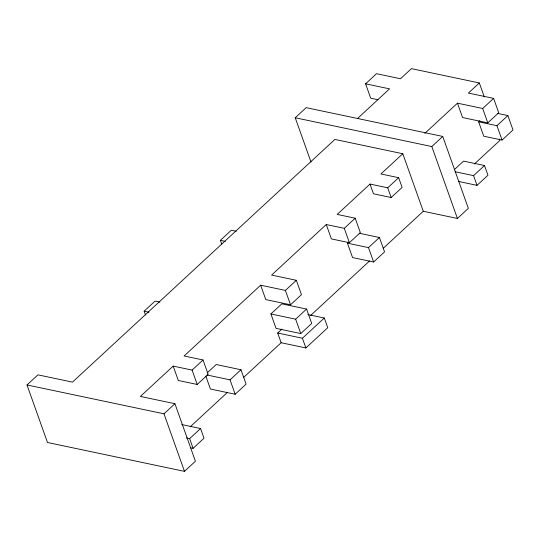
<?xml version="1.0" encoding="UTF-8"?>
<svg xmlns="http://www.w3.org/2000/svg" width="540" height="540" viewBox="0 0 540 540"><rect width="100%" height="100%" fill="white"/><g stroke="black" fill="none" stroke-linecap="round" stroke-linejoin="round"><path stroke-width="0.81" d="M310.986 162.02L295.232 117.767L306.16 107.656L442.739 136.431L468.349 208.352L457.414 218.464L423.286 211.268L383.191 248.346M173.185 366.1L178.301 380.477L197.215 384.467L208.15 374.355L203.026 359.971L192.091 370.082L173.185 366.1L140.38 396.434L174.926 403.711L195.413 461.248L184.478 471.359L47.486 442.49L27 384.959L37.935 374.848L72.475 382.124L334.894 139.428L402.793 153.738L423.286 211.268M377.899 99.711L370.703 98.199L365.58 83.815L376.515 73.703L400.498 78.752L411.433 68.641L479.331 82.951L484.319 96.944M221.738 244.134L220.388 240.354L231.323 230.236L236.216 231.269M145.489 314.982L144.139 311.202L155.075 301.084L159.908 302.103M357.534 118.49L389.563 88.864L365.58 83.815M260.651 285.201L265.775 299.579L290.527 304.796L301.462 294.685L296.339 280.3L285.404 290.412L260.651 285.201L184.113 355.982L203.026 359.971M326.261 224.525L331.378 238.91L349.4 242.703L360.335 232.591L355.212 218.207L344.284 228.319L326.261 224.525L271.586 275.083L296.339 280.3M369.995 184.072L373.451 193.786L391.183 197.519L402.111 187.407L398.655 177.701L387.72 187.812L369.995 184.072L337.19 214.414L355.212 218.207M402.793 153.738L380.93 173.961L398.655 177.701M424.818 133.367L457.468 103.174L482.679 108.486L493.614 98.375L498.731 112.759L487.802 122.87L462.591 117.558L457.468 103.174M479.331 82.951L468.403 93.062L493.614 98.375M295.232 117.767L431.811 146.549L442.739 136.431M207.117 372.951L216.23 364.527L240.975 369.745L246.098 384.122L235.163 394.24L210.418 389.023L205.835 376.151M270.898 313.963L281.833 303.851L306.585 309.069L311.702 323.453L300.767 333.565L276.021 328.347L270.898 313.963L295.65 319.181L306.585 309.069M359.181 233.233L379.431 237.506L384.548 251.883L373.619 262.001L352.559 257.56L347.436 243.175L348.651 242.055M497.536 113.393L507.877 115.574L513 129.958L502.065 140.069L483.766 136.215L478.643 121.831L479.858 120.704M27 384.959L163.991 413.822L174.926 403.711M478.643 121.831L496.942 125.685L507.877 115.574M347.436 243.175L368.496 247.617L379.431 237.506M307.8 314.537L324.304 318.013L327.76 327.719L305.89 347.949L281.138 342.731L277.682 333.025L281.934 329.09M454.451 169.54L463.563 161.109L484.502 165.524L487.964 175.23L477.029 185.348L458.501 181.44M206.941 374.99L230.047 379.856L240.975 369.745M190.161 426.87L227.293 392.526M243.385 377.649L281.138 342.731M310.412 315.664L369.623 260.901M474.444 163.951L499.817 140.481L499.284 138.969M455.045 171.733L473.567 175.635L484.502 165.524M186.361 437.94L189.635 438.635L200.57 428.517L204.025 438.23L193.091 448.342L190.634 447.822M277.682 333.025L302.434 338.236L324.304 318.013M220.388 240.354L225.288 241.387M144.139 311.202L148.972 312.215M181.737 424.548L200.57 428.517M496.942 125.685L502.065 140.069M482.679 108.486L487.802 122.87M473.567 175.635L477.029 185.348M431.811 146.549L457.414 218.464M387.72 187.812L391.183 197.519M368.496 247.617L373.619 262.001M344.284 228.319L349.4 242.703M285.404 290.412L290.527 304.796M295.65 319.181L300.767 333.565M302.434 338.236L305.89 347.949M230.047 379.856L235.163 394.24M192.091 370.082L197.215 384.467M189.635 438.635L193.091 448.342M163.991 413.822L184.478 471.359"/></g></svg>
